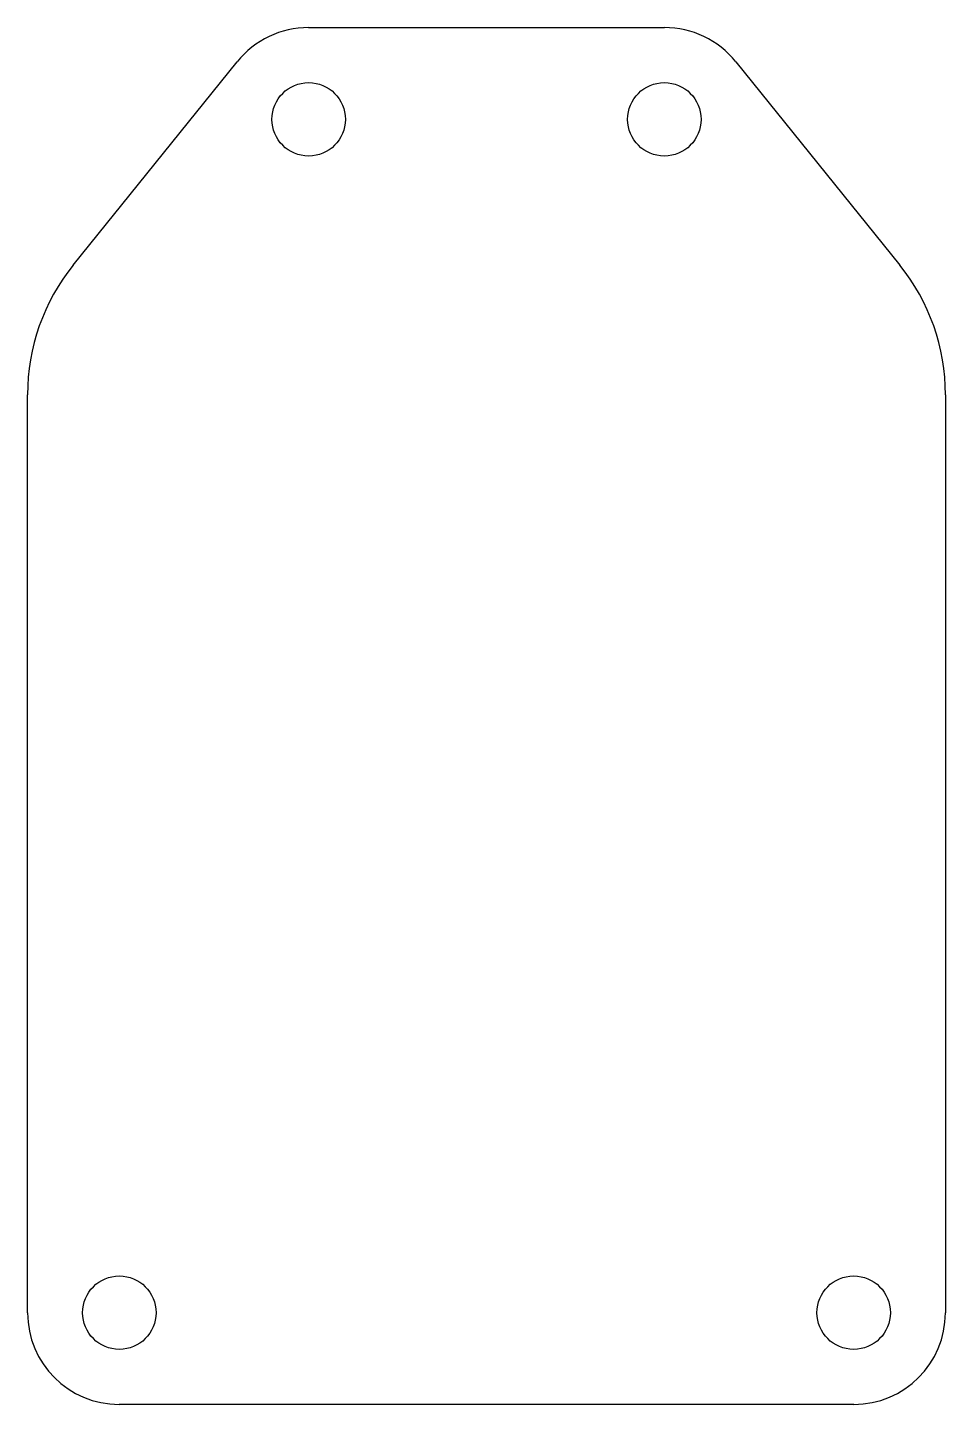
# Model space of a CAD drawing. Header units: millimetres. Extents: x -20 to 20, y -24 to 36.
import ezdxf

# ---------------------------------------------------------------- set-up
doc = ezdxf.new("R2010")
doc.units = ezdxf.units.MM
doc.layers.add('Sketch', color=7, linetype='CONTINUOUS')

msp = doc.modelspace()

# ---------------------------------------------------------------- linework, layer by layer
at = {"layer": 'Sketch'}
for p, q in [((-7.75, 36), (7.75, 36)), ((-18.007, 25.648), (-10.864, 34.51)), ((10.864, 34.51), (18.007, 25.648)), ((-20, -20), (-20, 20)), ((20, 20), (20, -20)), ((16, -24), (-16, -24))]:
    msp.add_line(p, q, dxfattribs=at)
for centre in [(-7.75, 32), (7.75, 32), (-16, -20), (16, -20)]:
    msp.add_circle(centre, 1.6, dxfattribs=at)
for centre, radius, start, end in [((-7.75, 32), 4, 90, 141.13155), ((7.75, 32), 4, 38.86845, 90), ((-11, 20), 9, 141.13155, -180), ((11, 20), 9, 0, 38.86845), ((-16, -20), 4, -180, -90), ((16, -20), 4, -90, 0)]:
    msp.add_arc(centre, radius, start, end, dxfattribs=at)

doc.saveas('drawing.dxf')
